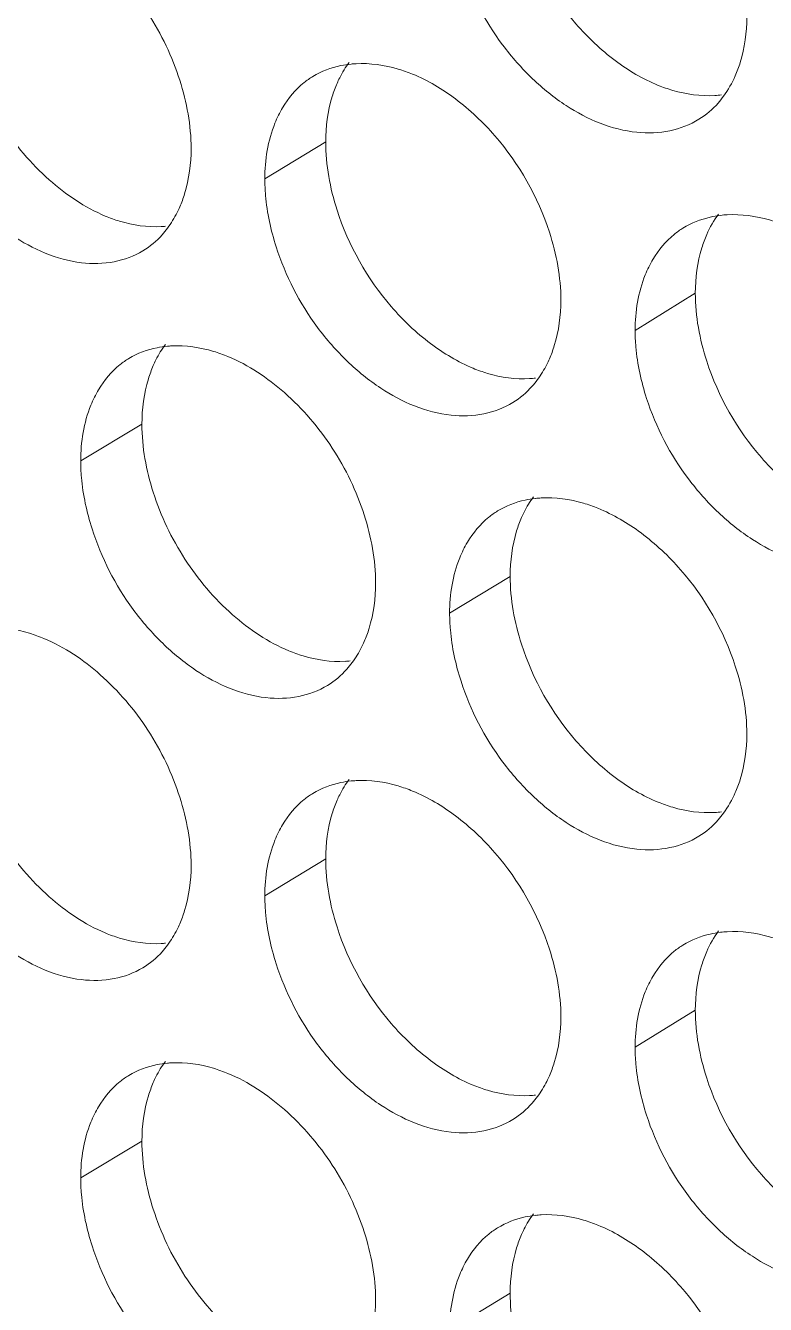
# Model space of a CAD drawing. Header units: millimetres. Extents: x 1177 to 4147, y 93 to 2194.
# Drawn here: x 2619.11 to 2627.24, y 771.58 to 785.63 of the extents above; entities that cross this region are included whole.
import ezdxf

# ---------------------------------------------------------------- set-up
doc = ezdxf.new("R2010")
doc.units = ezdxf.units.MM
doc.header["$LTSCALE"] = 0.1
doc.layers.get('0').update_dxf_attribs({"lineweight": 13})
doc.layers.add('标注', color=251, linetype='Continuous', lineweight=9)

# ---------------------------------------------------------------- blocks, each defined once
blk = doc.blocks.new('02')
at = {"layer": '标注'}
for p, q in [((4515.425, 711.77), (4514.47, 711.191)), ((4521.226, 709.396), (4520.281, 708.814)), ((4512.541, 707.341), (4511.58, 706.765)), ((4512.541, 707.341), (4511.58, 706.765)), ((4518.32, 704.954), (4517.37, 704.374)), ((4518.32, 704.954), (4517.37, 704.374)), ((4515.425, 700.52), (4514.47, 699.941)), ((4521.226, 698.146), (4520.281, 697.564)), ((4512.541, 696.091), (4511.58, 695.515)), ((4518.32, 693.704), (4517.37, 693.124))]:
    blk.add_line(p, q, dxfattribs=at)
for centre, radius, start, end in [((4515.989, 711.339), 1.662, 93.0207, 95.749), ((4521.439, 714.162), 1.666, 273.2354, 276.9082), ((4521.82, 708.951), 1.68, 93.2591, 96.8777), ((4512.763, 712.08), 1.64, 272.8765, 275.2009), ((4513.09, 706.918), 1.654, 92.9003, 95.1818), ((4513.09, 706.918), 1.654, 92.9003, 95.1818), ((4518.536, 709.711), 1.657, 273.1165, 276.3409), ((4518.899, 704.516), 1.671, 93.1402, 96.3143), ((4518.899, 704.516), 1.671, 93.1402, 96.3143), ((4515.644, 705.267), 1.649, 272.9969, 275.7719), ((4515.644, 705.267), 1.649, 272.9969, 275.7719), ((4515.989, 700.089), 1.662, 93.0207, 95.749), ((4521.439, 702.912), 1.666, 273.2354, 276.9082), ((4521.439, 702.912), 1.666, 273.2354, 276.9082), ((4521.82, 697.701), 1.68, 93.2591, 96.8777), ((4512.763, 700.83), 1.64, 272.8765, 275.2009), ((4513.09, 695.668), 1.654, 92.9003, 95.1818), ((4518.536, 698.461), 1.657, 273.1165, 276.3409), ((4518.899, 693.266), 1.671, 93.1402, 96.3143)]:
    blk.add_arc(centre, radius, start, end, dxfattribs=at)
for points, knots in [([(4518.32, 716.204), (4518.32, 715.844), (4518.495, 714.905), (4519.114, 713.81), (4519.933, 713.038), (4520.403, 712.757), (4520.644, 712.659)], [0, 0, 0, 0, 0.243591, 0.634592, 0.824826, 1, 1, 1, 1]), ([(4513.313, 711.67), (4513.313, 712.031), (4513.172, 712.78), (4512.681, 713.813), (4511.946, 714.674), (4511.327, 715.094), (4511.004, 715.229)], [0, 0, 0, 0, 0.243576, 0.505139, 0.763987, 1, 1, 1, 1]), ([(4517.549, 714.557), (4517.695, 714.106), (4518.028, 713.46), (4518.651, 712.757), (4519.316, 712.216), (4520.081, 711.891), (4520.822, 711.917), (4521.144, 712.04), (4521.283, 712.126)], [0, 0, 0, 0, 0.284613, 0.426043, 0.561135, 0.798206, 0.902216, 1, 1, 1, 1]), ([(4509.669, 714.17), (4509.669, 713.809), (4509.808, 713.06), (4510.296, 712.026), (4511.027, 711.164), (4511.644, 710.743), (4511.966, 710.608)], [0, 0, 0, 0, 0.243882, 0.505596, 0.764283, 1, 1, 1, 1]), ([(4521.853, 712.81), (4521.883, 712.878), (4521.992, 713.173), (4522.034, 713.491), (4522.034, 713.73)], [0, 0, 0, 0, 0.236346, 1, 1, 1, 1]), ([(4515.791, 713.018), (4515.735, 712.943), (4515.67, 712.834), (4515.616, 712.72), (4515.604, 712.69)], [0, 0, 0, 0, 0.743867, 1, 1, 1, 1]), ([(4515.823, 712.993), (4515.769, 712.987), (4515.56, 712.956), (4515.358, 712.879), (4515.224, 712.798)], [0, 0, 0, 0, 0.257249, 1, 1, 1, 1]), ([(4516.789, 712.835), (4516.715, 712.865), (4516.43, 712.966), (4516.123, 713.01), (4515.901, 712.999)], [0, 0, 0, 0, 0.265755, 1, 1, 1, 1]), ([(4519.116, 709.287), (4519.116, 709.648), (4518.939, 710.587), (4518.318, 711.681), (4517.499, 712.454), (4517.029, 712.737), (4516.789, 712.835)], [0, 0, 0, 0, 0.243452, 0.63453, 0.824864, 1, 1, 1, 1]), ([(4515.224, 712.798), (4515.176, 712.769), (4514.988, 712.637), (4514.837, 712.456), (4514.748, 712.307)], [0, 0, 0, 0, 0.24537, 1, 1, 1, 1]), ([(4515.604, 712.69), (4515.574, 712.622), (4515.466, 712.327), (4515.425, 712.009), (4515.425, 711.77)], [0, 0, 0, 0, 0.235961, 1, 1, 1, 1]), ([(4520.644, 712.659), (4520.718, 712.629), (4521.004, 712.529), (4521.311, 712.486), (4521.533, 712.499)], [0, 0, 0, 0, 0.265359, 1, 1, 1, 1]), ([(4508.88, 712.528), (4509.023, 712.078), (4509.35, 711.433), (4509.962, 710.727), (4510.615, 710.183), (4511.366, 709.848), (4512.099, 709.862), (4512.418, 709.979), (4512.556, 710.062)], [0, 0, 0, 0, 0.285826, 0.427621, 0.562871, 0.799523, 0.902937, 1, 1, 1, 1]), ([(4521.283, 712.126), (4521.395, 712.195), (4521.532, 712.313), (4521.643, 712.451), (4521.669, 712.488)], [0, 0, 0, 0, 0.744745, 1, 1, 1, 1]), ([(4514.748, 712.307), (4514.702, 712.23), (4514.532, 711.882), (4514.47, 711.487), (4514.47, 711.191)], [0, 0, 0, 0, 0.232969, 1, 1, 1, 1]), ([(4513.134, 710.751), (4513.164, 710.818), (4513.272, 711.113), (4513.313, 711.431), (4513.313, 711.67)], [0, 0, 0, 0, 0.235903, 1, 1, 1, 1]), ([(4515.425, 711.77), (4515.425, 711.409), (4515.6, 710.47), (4516.216, 709.374), (4517.032, 708.6), (4517.5, 708.317), (4517.74, 708.219)], [0, 0, 0, 0, 0.243755, 0.63494, 0.825083, 1, 1, 1, 1]), ([(4514.47, 711.191), (4514.47, 711.105), (4514.487, 710.743), (4514.564, 710.386), (4514.648, 710.124)], [0, 0, 0, 0, 0.239271, 1, 1, 1, 1]), ([(4511.966, 710.608), (4512.039, 710.578), (4512.321, 710.476), (4512.625, 710.431), (4512.845, 710.442)], [0, 0, 0, 0, 0.265834, 1, 1, 1, 1]), ([(4512.944, 710.418), (4513, 710.495), (4513.067, 710.605), (4513.121, 710.72), (4513.134, 710.751)], [0, 0, 0, 0, 0.743715, 1, 1, 1, 1]), ([(4521.619, 710.618), (4521.566, 710.612), (4521.361, 710.577), (4521.163, 710.499), (4521.032, 710.418)], [0, 0, 0, 0, 0.256832, 1, 1, 1, 1]), ([(4522.619, 710.468), (4522.544, 710.498), (4522.257, 710.598), (4521.947, 710.64), (4521.724, 710.628)], [0, 0, 0, 0, 0.26544, 1, 1, 1, 1]), ([(4512.556, 710.062), (4512.668, 710.13), (4512.806, 710.245), (4512.917, 710.382), (4512.944, 710.418)], [0, 0, 0, 0, 0.744496, 1, 1, 1, 1]), ([(4521.032, 710.418), (4520.984, 710.389), (4520.798, 710.256), (4520.648, 710.075), (4520.56, 709.927)], [0, 0, 0, 0, 0.245581, 1, 1, 1, 1]), ([(4521.406, 710.318), (4521.376, 710.25), (4521.267, 709.954), (4521.226, 709.636), (4521.226, 709.396)], [0, 0, 0, 0, 0.236256, 1, 1, 1, 1]), ([(4514.648, 710.124), (4514.793, 709.673), (4515.124, 709.027), (4515.744, 708.324), (4516.404, 707.782), (4517.165, 707.453), (4517.903, 707.475), (4518.224, 707.596), (4518.362, 707.681)], [0, 0, 0, 0, 0.285015, 0.426566, 0.56171, 0.798641, 0.902454, 1, 1, 1, 1]), ([(4520.56, 709.927), (4520.514, 709.849), (4520.344, 709.502), (4520.281, 709.109), (4520.281, 708.814)], [0, 0, 0, 0, 0.233434, 1, 1, 1, 1]), ([(4518.936, 708.366), (4518.965, 708.434), (4519.074, 708.729), (4519.116, 709.047), (4519.116, 709.287)], [0, 0, 0, 0, 0.236199, 1, 1, 1, 1]), ([(4521.226, 709.396), (4521.226, 709.036), (4521.402, 708.097), (4522.024, 707.004), (4522.845, 706.233), (4523.318, 705.953), (4523.559, 705.856)], [0, 0, 0, 0, 0.243429, 0.634245, 0.824571, 1, 1, 1, 1]), ([(4520.281, 708.814), (4520.281, 708.727), (4520.299, 708.366), (4520.377, 708.009), (4520.461, 707.747)], [0, 0, 0, 0, 0.239348, 1, 1, 1, 1]), ([(4512.941, 708.565), (4512.887, 708.56), (4512.676, 708.53), (4512.472, 708.454), (4512.336, 708.373)], [0, 0, 0, 0, 0.257466, 1, 1, 1, 1]), ([(4512.941, 708.565), (4512.887, 708.56), (4512.676, 708.53), (4512.472, 708.454), (4512.336, 708.373)], [0, 0, 0, 0, 0.257466, 1, 1, 1, 1]), ([(4512.909, 708.593), (4512.852, 708.517), (4512.786, 708.407), (4512.732, 708.292), (4512.719, 708.262)], [0, 0, 0, 0, 0.743694, 1, 1, 1, 1]), ([(4512.909, 708.593), (4512.852, 708.517), (4512.786, 708.407), (4512.732, 708.292), (4512.719, 708.262)], [0, 0, 0, 0, 0.743694, 1, 1, 1, 1]), ([(4513.891, 708.404), (4513.817, 708.434), (4513.533, 708.536), (4513.228, 708.581), (4513.007, 708.569)], [0, 0, 0, 0, 0.265915, 1, 1, 1, 1]), ([(4513.891, 708.404), (4513.817, 708.434), (4513.533, 708.536), (4513.228, 708.581), (4513.007, 708.569)], [0, 0, 0, 0, 0.265915, 1, 1, 1, 1]), ([(4516.208, 704.85), (4516.208, 705.211), (4516.067, 705.96), (4515.574, 706.991), (4514.836, 707.851), (4514.214, 708.27), (4513.891, 708.404)], [0, 0, 0, 0, 0.243409, 0.504813, 0.763684, 1, 1, 1, 1]), ([(4516.208, 704.85), (4516.208, 705.211), (4516.067, 705.96), (4515.574, 706.991), (4514.836, 707.851), (4514.214, 708.27), (4513.891, 708.404)], [0, 0, 0, 0, 0.243409, 0.504813, 0.763684, 1, 1, 1, 1]), ([(4512.336, 708.373), (4512.288, 708.344), (4512.099, 708.213), (4511.948, 708.031), (4511.859, 707.882)], [0, 0, 0, 0, 0.245262, 1, 1, 1, 1]), ([(4512.336, 708.373), (4512.288, 708.344), (4512.099, 708.213), (4511.948, 708.031), (4511.859, 707.882)], [0, 0, 0, 0, 0.245262, 1, 1, 1, 1]), ([(4512.719, 708.262), (4512.69, 708.194), (4512.582, 707.899), (4512.541, 707.581), (4512.541, 707.341)], [0, 0, 0, 0, 0.235813, 1, 1, 1, 1]), ([(4512.719, 708.262), (4512.69, 708.194), (4512.582, 707.899), (4512.541, 707.581), (4512.541, 707.341)], [0, 0, 0, 0, 0.235813, 1, 1, 1, 1]), ([(4517.74, 708.219), (4517.814, 708.188), (4518.098, 708.088), (4518.405, 708.044), (4518.626, 708.057)], [0, 0, 0, 0, 0.265516, 1, 1, 1, 1]), ([(4518.75, 708.041), (4518.805, 708.116), (4518.87, 708.224), (4518.923, 708.337), (4518.936, 708.366)], [0, 0, 0, 0, 0.744058, 1, 1, 1, 1]), ([(4518.362, 707.681), (4518.475, 707.75), (4518.612, 707.867), (4518.723, 708.005), (4518.75, 708.041)], [0, 0, 0, 0, 0.744664, 1, 1, 1, 1]), ([(4511.859, 707.882), (4511.813, 707.805), (4511.643, 707.457), (4511.58, 707.062), (4511.58, 706.765)], [0, 0, 0, 0, 0.232735, 1, 1, 1, 1]), ([(4511.859, 707.882), (4511.813, 707.805), (4511.643, 707.457), (4511.58, 707.062), (4511.58, 706.765)], [0, 0, 0, 0, 0.232735, 1, 1, 1, 1]), ([(4520.461, 707.747), (4520.608, 707.295), (4520.943, 706.649), (4521.57, 705.947), (4522.239, 705.408), (4523.008, 705.086), (4523.752, 705.116), (4524.075, 705.241), (4524.214, 705.327)], [0, 0, 0, 0, 0.284212, 0.425524, 0.560563, 0.797774, 0.901979, 1, 1, 1, 1]), ([(4512.541, 707.341), (4512.541, 706.98), (4512.681, 706.232), (4513.171, 705.199), (4513.905, 704.338), (4514.524, 703.919), (4514.847, 703.785)], [0, 0, 0, 0, 0.243714, 0.505271, 0.763981, 1, 1, 1, 1]), ([(4512.541, 707.341), (4512.541, 706.98), (4512.681, 706.232), (4513.171, 705.199), (4513.905, 704.338), (4514.524, 703.919), (4514.847, 703.785)], [0, 0, 0, 0, 0.243714, 0.505271, 0.763981, 1, 1, 1, 1]), ([(4511.58, 706.765), (4511.58, 706.679), (4511.597, 706.317), (4511.675, 705.96), (4511.758, 705.698)], [0, 0, 0, 0, 0.239233, 1, 1, 1, 1]), ([(4511.58, 706.765), (4511.58, 706.679), (4511.597, 706.317), (4511.675, 705.96), (4511.758, 705.698)], [0, 0, 0, 0, 0.239233, 1, 1, 1, 1]), ([(4518.684, 706.2), (4518.63, 706.125), (4518.565, 706.018), (4518.512, 705.905), (4518.499, 705.876)], [0, 0, 0, 0, 0.744038, 1, 1, 1, 1]), ([(4518.684, 706.2), (4518.63, 706.125), (4518.565, 706.018), (4518.512, 705.905), (4518.499, 705.876)], [0, 0, 0, 0, 0.744038, 1, 1, 1, 1]), ([(4519.698, 706.023), (4519.624, 706.053), (4519.338, 706.154), (4519.03, 706.197), (4518.807, 706.185)], [0, 0, 0, 0, 0.265596, 1, 1, 1, 1]), ([(4519.698, 706.023), (4519.624, 706.053), (4519.338, 706.154), (4519.03, 706.197), (4518.807, 706.185)], [0, 0, 0, 0, 0.265596, 1, 1, 1, 1]), ([(4518.715, 706.177), (4518.662, 706.171), (4518.455, 706.138), (4518.255, 706.061), (4518.122, 705.98)], [0, 0, 0, 0, 0.257038, 1, 1, 1, 1]), ([(4518.715, 706.177), (4518.662, 706.171), (4518.455, 706.138), (4518.255, 706.061), (4518.122, 705.98)], [0, 0, 0, 0, 0.257038, 1, 1, 1, 1]), ([(4522.034, 702.48), (4522.034, 702.841), (4521.856, 703.78), (4521.233, 704.873), (4520.411, 705.644), (4519.939, 705.925), (4519.698, 706.023)], [0, 0, 0, 0, 0.243289, 0.634182, 0.824608, 1, 1, 1, 1]), ([(4522.034, 702.48), (4522.034, 702.841), (4521.856, 703.78), (4521.233, 704.873), (4520.411, 705.644), (4519.939, 705.925), (4519.698, 706.023)], [0, 0, 0, 0, 0.243289, 0.634182, 0.824608, 1, 1, 1, 1]), ([(4518.122, 705.98), (4518.074, 705.95), (4517.887, 705.818), (4517.737, 705.637), (4517.649, 705.488)], [0, 0, 0, 0, 0.245477, 1, 1, 1, 1]), ([(4518.122, 705.98), (4518.074, 705.95), (4517.887, 705.818), (4517.737, 705.637), (4517.649, 705.488)], [0, 0, 0, 0, 0.245477, 1, 1, 1, 1]), ([(4518.499, 705.876), (4518.469, 705.808), (4518.361, 705.512), (4518.32, 705.194), (4518.32, 704.954)], [0, 0, 0, 0, 0.236109, 1, 1, 1, 1]), ([(4518.499, 705.876), (4518.469, 705.808), (4518.361, 705.512), (4518.32, 705.194), (4518.32, 704.954)], [0, 0, 0, 0, 0.236109, 1, 1, 1, 1]), ([(4511.758, 705.698), (4511.902, 705.247), (4512.231, 704.602), (4512.847, 703.897), (4513.504, 703.354), (4514.26, 703.022), (4514.996, 703.04), (4515.316, 703.159), (4515.454, 703.243)], [0, 0, 0, 0, 0.28542, 0.427092, 0.562289, 0.79908, 0.902694, 1, 1, 1, 1]), ([(4511.758, 705.698), (4511.902, 705.247), (4512.231, 704.602), (4512.847, 703.897), (4513.504, 703.354), (4514.26, 703.022), (4514.996, 703.04), (4515.316, 703.159), (4515.454, 703.243)], [0, 0, 0, 0, 0.28542, 0.427092, 0.562289, 0.79908, 0.902694, 1, 1, 1, 1]), ([(4517.649, 705.488), (4517.603, 705.411), (4517.433, 705.064), (4517.37, 704.67), (4517.37, 704.374)], [0, 0, 0, 0, 0.233202, 1, 1, 1, 1]), ([(4517.649, 705.488), (4517.603, 705.411), (4517.433, 705.064), (4517.37, 704.67), (4517.37, 704.374)], [0, 0, 0, 0, 0.233202, 1, 1, 1, 1]), ([(4516.029, 703.93), (4516.059, 703.998), (4516.167, 704.293), (4516.208, 704.61), (4516.208, 704.85)], [0, 0, 0, 0, 0.236051, 1, 1, 1, 1]), ([(4516.029, 703.93), (4516.059, 703.998), (4516.167, 704.293), (4516.208, 704.61), (4516.208, 704.85)], [0, 0, 0, 0, 0.236051, 1, 1, 1, 1]), ([(4518.32, 704.954), (4518.32, 704.594), (4518.495, 703.655), (4519.114, 702.56), (4519.933, 701.788), (4520.403, 701.507), (4520.644, 701.409)], [0, 0, 0, 0, 0.243591, 0.634592, 0.824826, 1, 1, 1, 1]), ([(4518.32, 704.954), (4518.32, 704.594), (4518.495, 703.655), (4519.114, 702.56), (4519.933, 701.788), (4520.403, 701.507), (4520.644, 701.409)], [0, 0, 0, 0, 0.243591, 0.634592, 0.824826, 1, 1, 1, 1]), ([(4517.37, 704.374), (4517.37, 704.287), (4517.387, 703.926), (4517.465, 703.569), (4517.549, 703.307)], [0, 0, 0, 0, 0.23931, 1, 1, 1, 1]), ([(4517.37, 704.374), (4517.37, 704.287), (4517.387, 703.926), (4517.465, 703.569), (4517.549, 703.307)], [0, 0, 0, 0, 0.23931, 1, 1, 1, 1]), ([(4511.004, 703.979), (4510.93, 704.01), (4510.648, 704.112), (4510.343, 704.158), (4510.123, 704.147)], [0, 0, 0, 0, 0.266077, 1, 1, 1, 1]), ([(4513.313, 700.42), (4513.313, 700.781), (4513.172, 701.53), (4512.681, 702.563), (4511.946, 703.424), (4511.327, 703.844), (4511.004, 703.979)], [0, 0, 0, 0, 0.243576, 0.505139, 0.763987, 1, 1, 1, 1]), ([(4514.847, 703.785), (4514.921, 703.755), (4515.204, 703.653), (4515.51, 703.609), (4515.73, 703.621)], [0, 0, 0, 0, 0.265674, 1, 1, 1, 1]), ([(4514.847, 703.785), (4514.921, 703.755), (4515.204, 703.653), (4515.51, 703.609), (4515.73, 703.621)], [0, 0, 0, 0, 0.265674, 1, 1, 1, 1]), ([(4515.841, 703.601), (4515.897, 703.677), (4515.963, 703.786), (4516.016, 703.9), (4516.029, 703.93)], [0, 0, 0, 0, 0.743887, 1, 1, 1, 1]), ([(4515.841, 703.601), (4515.897, 703.677), (4515.963, 703.786), (4516.016, 703.9), (4516.029, 703.93)], [0, 0, 0, 0, 0.743887, 1, 1, 1, 1]), ([(4515.454, 703.243), (4515.566, 703.311), (4515.703, 703.428), (4515.814, 703.565), (4515.841, 703.601)], [0, 0, 0, 0, 0.744581, 1, 1, 1, 1]), ([(4515.454, 703.243), (4515.566, 703.311), (4515.703, 703.428), (4515.814, 703.565), (4515.841, 703.601)], [0, 0, 0, 0, 0.744581, 1, 1, 1, 1]), ([(4517.549, 703.307), (4517.695, 702.856), (4518.028, 702.21), (4518.651, 701.507), (4519.316, 700.966), (4520.081, 700.641), (4520.822, 700.667), (4521.144, 700.79), (4521.283, 700.876)], [0, 0, 0, 0, 0.284613, 0.426043, 0.561135, 0.798206, 0.902216, 1, 1, 1, 1]), ([(4517.549, 703.307), (4517.695, 702.856), (4518.028, 702.21), (4518.651, 701.507), (4519.316, 700.966), (4520.081, 700.641), (4520.822, 700.667), (4521.144, 700.79), (4521.283, 700.876)], [0, 0, 0, 0, 0.284613, 0.426043, 0.561135, 0.798206, 0.902216, 1, 1, 1, 1]), ([(4509.669, 702.92), (4509.669, 702.559), (4509.808, 701.81), (4510.296, 700.776), (4511.027, 699.914), (4511.644, 699.493), (4511.966, 699.358)], [0, 0, 0, 0, 0.243882, 0.505596, 0.764283, 1, 1, 1, 1]), ([(4521.853, 701.56), (4521.883, 701.628), (4521.992, 701.923), (4522.034, 702.241), (4522.034, 702.48)], [0, 0, 0, 0, 0.236346, 1, 1, 1, 1]), ([(4521.853, 701.56), (4521.883, 701.628), (4521.992, 701.923), (4522.034, 702.241), (4522.034, 702.48)], [0, 0, 0, 0, 0.236346, 1, 1, 1, 1]), ([(4515.823, 701.743), (4515.769, 701.737), (4515.56, 701.706), (4515.358, 701.629), (4515.224, 701.548)], [0, 0, 0, 0, 0.257249, 1, 1, 1, 1]), ([(4515.791, 701.768), (4515.735, 701.693), (4515.67, 701.584), (4515.616, 701.47), (4515.604, 701.44)], [0, 0, 0, 0, 0.743867, 1, 1, 1, 1]), ([(4516.789, 701.585), (4516.715, 701.615), (4516.43, 701.716), (4516.123, 701.76), (4515.901, 701.749)], [0, 0, 0, 0, 0.265755, 1, 1, 1, 1]), ([(4519.116, 698.037), (4519.116, 698.398), (4518.939, 699.337), (4518.318, 700.431), (4517.499, 701.204), (4517.029, 701.487), (4516.789, 701.585)], [0, 0, 0, 0, 0.243452, 0.63453, 0.824864, 1, 1, 1, 1]), ([(4515.224, 701.548), (4515.176, 701.519), (4514.988, 701.387), (4514.837, 701.206), (4514.748, 701.057)], [0, 0, 0, 0, 0.24537, 1, 1, 1, 1]), ([(4515.604, 701.44), (4515.574, 701.372), (4515.466, 701.077), (4515.425, 700.759), (4515.425, 700.52)], [0, 0, 0, 0, 0.235961, 1, 1, 1, 1]), ([(4520.644, 701.409), (4520.718, 701.379), (4521.004, 701.279), (4521.311, 701.236), (4521.533, 701.249)], [0, 0, 0, 0, 0.265359, 1, 1, 1, 1]), ([(4520.644, 701.409), (4520.718, 701.379), (4521.004, 701.279), (4521.311, 701.236), (4521.533, 701.249)], [0, 0, 0, 0, 0.265359, 1, 1, 1, 1]), ([(4508.88, 701.278), (4509.023, 700.828), (4509.35, 700.183), (4509.962, 699.477), (4510.615, 698.933), (4511.366, 698.598), (4512.099, 698.612), (4512.418, 698.729), (4512.556, 698.812)], [0, 0, 0, 0, 0.285826, 0.427621, 0.562871, 0.799523, 0.902937, 1, 1, 1, 1]), ([(4521.283, 700.876), (4521.395, 700.945), (4521.532, 701.063), (4521.643, 701.201), (4521.669, 701.238)], [0, 0, 0, 0, 0.744745, 1, 1, 1, 1]), ([(4521.283, 700.876), (4521.395, 700.945), (4521.532, 701.063), (4521.643, 701.201), (4521.669, 701.238)], [0, 0, 0, 0, 0.744745, 1, 1, 1, 1]), ([(4514.748, 701.057), (4514.702, 700.98), (4514.532, 700.632), (4514.47, 700.237), (4514.47, 699.941)], [0, 0, 0, 0, 0.232969, 1, 1, 1, 1]), ([(4513.134, 699.501), (4513.164, 699.568), (4513.272, 699.863), (4513.313, 700.181), (4513.313, 700.42)], [0, 0, 0, 0, 0.235903, 1, 1, 1, 1]), ([(4515.425, 700.52), (4515.425, 700.159), (4515.6, 699.22), (4516.216, 698.124), (4517.032, 697.35), (4517.5, 697.067), (4517.74, 696.969)], [0, 0, 0, 0, 0.243755, 0.63494, 0.825083, 1, 1, 1, 1]), ([(4514.47, 699.941), (4514.47, 699.855), (4514.487, 699.493), (4514.564, 699.136), (4514.648, 698.874)], [0, 0, 0, 0, 0.239271, 1, 1, 1, 1]), ([(4512.944, 699.168), (4513, 699.245), (4513.067, 699.355), (4513.121, 699.47), (4513.134, 699.501)], [0, 0, 0, 0, 0.743715, 1, 1, 1, 1]), ([(4522.619, 699.218), (4522.544, 699.248), (4522.257, 699.348), (4521.947, 699.39), (4521.724, 699.378)], [0, 0, 0, 0, 0.26544, 1, 1, 1, 1]), ([(4511.966, 699.358), (4512.039, 699.328), (4512.321, 699.226), (4512.625, 699.181), (4512.845, 699.192)], [0, 0, 0, 0, 0.265834, 1, 1, 1, 1]), ([(4521.619, 699.368), (4521.566, 699.362), (4521.361, 699.327), (4521.163, 699.249), (4521.032, 699.168)], [0, 0, 0, 0, 0.256832, 1, 1, 1, 1]), ([(4512.556, 698.812), (4512.668, 698.88), (4512.806, 698.995), (4512.917, 699.132), (4512.944, 699.168)], [0, 0, 0, 0, 0.744496, 1, 1, 1, 1]), ([(4521.032, 699.168), (4520.984, 699.139), (4520.798, 699.006), (4520.648, 698.825), (4520.56, 698.677)], [0, 0, 0, 0, 0.245581, 1, 1, 1, 1]), ([(4521.406, 699.068), (4521.376, 699), (4521.267, 698.704), (4521.226, 698.386), (4521.226, 698.146)], [0, 0, 0, 0, 0.236256, 1, 1, 1, 1]), ([(4514.648, 698.874), (4514.793, 698.423), (4515.124, 697.777), (4515.744, 697.074), (4516.404, 696.532), (4517.165, 696.203), (4517.903, 696.225), (4518.224, 696.346), (4518.362, 696.431)], [0, 0, 0, 0, 0.285015, 0.426566, 0.56171, 0.798641, 0.902454, 1, 1, 1, 1]), ([(4520.56, 698.677), (4520.514, 698.599), (4520.344, 698.252), (4520.281, 697.859), (4520.281, 697.564)], [0, 0, 0, 0, 0.233434, 1, 1, 1, 1]), ([(4518.936, 697.116), (4518.965, 697.184), (4519.074, 697.479), (4519.116, 697.797), (4519.116, 698.037)], [0, 0, 0, 0, 0.236199, 1, 1, 1, 1]), ([(4521.226, 698.146), (4521.226, 697.786), (4521.402, 696.847), (4522.024, 695.754), (4522.845, 694.983), (4523.318, 694.703), (4523.559, 694.606)], [0, 0, 0, 0, 0.243429, 0.634245, 0.824571, 1, 1, 1, 1]), ([(4520.281, 697.564), (4520.281, 697.477), (4520.299, 697.116), (4520.377, 696.759), (4520.461, 696.497)], [0, 0, 0, 0, 0.239348, 1, 1, 1, 1]), ([(4512.941, 697.315), (4512.887, 697.31), (4512.676, 697.28), (4512.472, 697.204), (4512.336, 697.123)], [0, 0, 0, 0, 0.257466, 1, 1, 1, 1]), ([(4512.909, 697.343), (4512.852, 697.267), (4512.786, 697.157), (4512.732, 697.042), (4512.719, 697.012)], [0, 0, 0, 0, 0.743694, 1, 1, 1, 1]), ([(4513.891, 697.154), (4513.817, 697.184), (4513.533, 697.286), (4513.228, 697.331), (4513.007, 697.319)], [0, 0, 0, 0, 0.265915, 1, 1, 1, 1]), ([(4512.336, 697.123), (4512.288, 697.094), (4512.099, 696.963), (4511.948, 696.781), (4511.859, 696.632)], [0, 0, 0, 0, 0.245262, 1, 1, 1, 1]), ([(4512.719, 697.012), (4512.69, 696.944), (4512.582, 696.649), (4512.541, 696.331), (4512.541, 696.091)], [0, 0, 0, 0, 0.235813, 1, 1, 1, 1]), ([(4516.208, 693.6), (4516.208, 693.961), (4516.067, 694.71), (4515.574, 695.741), (4514.836, 696.601), (4514.214, 697.02), (4513.891, 697.154)], [0, 0, 0, 0, 0.243409, 0.504813, 0.763684, 1, 1, 1, 1]), ([(4517.74, 696.969), (4517.814, 696.938), (4518.098, 696.838), (4518.405, 696.794), (4518.626, 696.807)], [0, 0, 0, 0, 0.265516, 1, 1, 1, 1]), ([(4518.75, 696.791), (4518.805, 696.866), (4518.87, 696.974), (4518.923, 697.087), (4518.936, 697.116)], [0, 0, 0, 0, 0.744058, 1, 1, 1, 1]), ([(4518.362, 696.431), (4518.475, 696.5), (4518.612, 696.617), (4518.723, 696.755), (4518.75, 696.791)], [0, 0, 0, 0, 0.744664, 1, 1, 1, 1]), ([(4511.859, 696.632), (4511.813, 696.555), (4511.643, 696.207), (4511.58, 695.812), (4511.58, 695.515)], [0, 0, 0, 0, 0.232735, 1, 1, 1, 1]), ([(4520.461, 696.497), (4520.608, 696.045), (4520.943, 695.399), (4521.57, 694.697), (4522.239, 694.158), (4523.008, 693.836), (4523.752, 693.866), (4524.075, 693.991), (4524.214, 694.077)], [0, 0, 0, 0, 0.284212, 0.425524, 0.560563, 0.797774, 0.901979, 1, 1, 1, 1]), ([(4512.541, 696.091), (4512.541, 695.73), (4512.681, 694.982), (4513.171, 693.949), (4513.905, 693.088), (4514.524, 692.669), (4514.847, 692.535)], [0, 0, 0, 0, 0.243714, 0.505271, 0.763981, 1, 1, 1, 1]), ([(4511.58, 695.515), (4511.58, 695.429), (4511.597, 695.067), (4511.675, 694.71), (4511.758, 694.448)], [0, 0, 0, 0, 0.239233, 1, 1, 1, 1]), ([(4518.715, 694.927), (4518.662, 694.921), (4518.455, 694.888), (4518.255, 694.811), (4518.122, 694.73)], [0, 0, 0, 0, 0.257038, 1, 1, 1, 1]), ([(4518.684, 694.95), (4518.63, 694.875), (4518.565, 694.768), (4518.512, 694.655), (4518.499, 694.626)], [0, 0, 0, 0, 0.744038, 1, 1, 1, 1]), ([(4519.698, 694.773), (4519.624, 694.803), (4519.338, 694.904), (4519.03, 694.947), (4518.807, 694.935)], [0, 0, 0, 0, 0.265596, 1, 1, 1, 1]), ([(4522.034, 691.23), (4522.034, 691.591), (4521.856, 692.53), (4521.233, 693.623), (4520.411, 694.394), (4519.939, 694.675), (4519.698, 694.773)], [0, 0, 0, 0, 0.243289, 0.634182, 0.824608, 1, 1, 1, 1]), ([(4518.122, 694.73), (4518.074, 694.7), (4517.887, 694.568), (4517.737, 694.387), (4517.649, 694.238)], [0, 0, 0, 0, 0.245477, 1, 1, 1, 1]), ([(4518.499, 694.626), (4518.469, 694.558), (4518.361, 694.262), (4518.32, 693.944), (4518.32, 693.704)], [0, 0, 0, 0, 0.236109, 1, 1, 1, 1]), ([(4511.758, 694.448), (4511.902, 693.997), (4512.231, 693.352), (4512.847, 692.647), (4513.504, 692.104), (4514.26, 691.772), (4514.996, 691.79), (4515.316, 691.909), (4515.454, 691.993)], [0, 0, 0, 0, 0.28542, 0.427092, 0.562289, 0.79908, 0.902694, 1, 1, 1, 1]), ([(4517.649, 694.238), (4517.603, 694.161), (4517.433, 693.814), (4517.37, 693.42), (4517.37, 693.124)], [0, 0, 0, 0, 0.233202, 1, 1, 1, 1]), ([(4516.029, 692.68), (4516.059, 692.748), (4516.167, 693.043), (4516.208, 693.36), (4516.208, 693.6)], [0, 0, 0, 0, 0.236051, 1, 1, 1, 1]), ([(4518.32, 693.704), (4518.32, 693.344), (4518.495, 692.405), (4519.114, 691.31), (4519.933, 690.538), (4520.403, 690.257), (4520.644, 690.159)], [0, 0, 0, 0, 0.243591, 0.634592, 0.824826, 1, 1, 1, 1])]:
    blk.add_open_spline(points, degree=3, knots=knots, dxfattribs=at)
for points in [[(4521.669, 712.488), (4521.742, 712.588), (4521.804, 712.697), (4521.853, 712.81)], [(4521.589, 710.639), (4521.516, 710.539), (4521.455, 710.431), (4521.406, 710.318)], [(4521.669, 701.238), (4521.742, 701.338), (4521.804, 701.447), (4521.853, 701.56)], [(4521.669, 701.238), (4521.742, 701.338), (4521.804, 701.447), (4521.853, 701.56)], [(4521.589, 699.389), (4521.516, 699.289), (4521.455, 699.181), (4521.406, 699.068)]]:
    blk.add_open_spline(points, degree=3, dxfattribs=at)

msp = doc.modelspace()

# ---------------------------------------------------------------- block references
at = {"xscale": 0.7, "yscale": 0.7, "zscale": 0.7}
msp.add_blockref('02', (-538.391, 286.112), dxfattribs=at)

doc.saveas('drawing.dxf')
